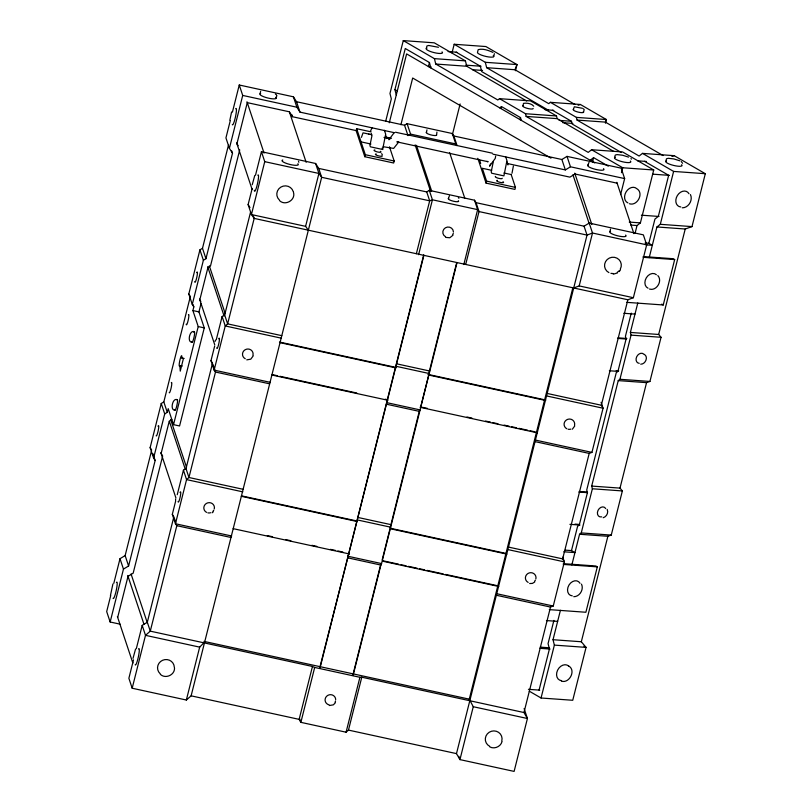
<?xml version="1.0" encoding="UTF-8"?>
<svg xmlns="http://www.w3.org/2000/svg" width="812" height="812" viewBox="0 0 812 812"><rect width="100%" height="100%" fill="white"/><g stroke="black" fill="none" stroke-linecap="round" stroke-linejoin="round"><path stroke-width="1.22" d="M495.645 156.148L495.259 158.401L489.524 166.186L490.621 163.973M513.377 166.125L511.996 173.25M110.422 595.622L112.898 583.99M179.848 365.501L180.254 371.145L183.421 358.569L181.746 357.95L181.827 357.168A5.329 0.741 -77.7 0 0 180.061 359.523A5.329 0.741 -77.7 0 0 179.635 365.887L182.264 366.029M175.544 500.101L175.656 499.025M174.529 668.002C174.854 675.056 165.394 679.218 160.34 674.356M133.513 659.821L128.875 678.274L132.183 688.231L186.354 700.025L191.124 695.833L321.664 177.3L318.71 168.409L315.604 163.486L261.434 151.692L255.547 175.067M456.923 262.997L381.559 563.579L380.879 565.061L347.739 557.844L423.783 255.78M390.146 527.841L419.571 410.09M493.239 162.014L491.209 171.85L491.666 173.22L503.907 175.889L506.952 160.603L505.643 156.665M524.116 708.541L527.424 718.508L514.108 771.4L459.947 759.606L456.486 753.617L587.025 235.084L584.061 226.193L476.055 202.665L474.502 200.209L429.284 190.363L426.716 191.926L318.71 168.409M229.837 120.237L231.593 112.005M133.006 658.39L135.533 649.133M252.248 184.71L254.775 175.443M276.841 95.369L276.11 98.374M298.857 162.309L298.491 161.223M494.366 53.673L493.645 56.678M533.728 106.22C531.809 103.571 526.785 102.728 523.537 103.357L522.908 105.875M682.587 163.293L681.238 161.517M361.431 137.37L363.045 132.833L371.683 134.711M110.716 595.602L106.687 611.588L110.158 622.002L120.003 624.144M113.812 583.3L120.003 558.697L125.139 555.57L151.377 451.33M230.273 120.683L225.939 137.898L229.4 148.322L232.506 153.235L205.954 258.703L203.386 260.266L192.271 304.419L193.824 306.875L192.901 310.57L198.219 326.566L173.535 424.656L179.574 425.975L204.269 327.886L198.94 311.879L201.051 303.495M232.435 112.076L239.256 85.006L293.416 96.811L296.522 101.723L299.983 112.137L394.5 132.721M110.158 622.002L123.465 569.111L128.6 565.984L155.153 460.516L153.6 458.059L150.129 447.645L161.243 403.493L163.811 401.93L190.363 296.461L188.81 294.005L199.925 249.852L202.492 248.289L228.426 145.277M229.4 148.322L242.717 95.43L239.256 85.006M153.6 458.059L164.714 413.907L161.243 403.493M164.714 413.907L167.282 412.344L168.206 408.659L173.535 424.656M117.679 617.424L128.022 576.327L133.158 573.201L162.674 455.938M239.723 149.875L210.511 265.92L207.943 267.483L199.803 299.831L200.838 301.475M260.023 93.857L260.652 91.34M136.304 648.747L142.191 625.382L147.317 622.256L173.869 516.787L175.717 522.349M584.061 226.193L589.187 223.067L643.358 234.861L646.677 244.828L633.36 297.72L627.869 299.77L254.186 218.398L251.436 214.551L248.117 204.583L252.146 188.597M230.994 537.483L176.823 525.679L175.453 523.76L172.317 514.331L175.707 500.831M177.249 494.701L183.431 470.168L185.999 468.615L212.236 364.365M269.675 383.832L215.505 372.038L214.135 370.12L210.988 360.68L214.693 345.963M216.246 339.832L222.112 316.528L224.67 314.965L250.603 211.952M132.183 688.231L145.5 635.339L142.191 625.382M261.434 151.692L264.742 161.659L251.436 214.551L305.596 226.345L308.347 230.192M176.823 525.679L150.281 631.147L145.5 635.339L199.671 647.134L204.279 642.444M186.354 700.025L199.671 647.134M305.596 226.345L318.913 173.453L315.604 163.486M371.094 131.849L356.661 128.702L356.163 130.712L364.811 156.716L393.678 163.009L394.185 160.999L389.466 146.81M364.811 156.716L365.319 154.706L356.661 128.702M526.643 100.962L466.768 66.259L465.418 60.87L434.288 42.833L403.28 40.6L389.973 93.492L391.323 98.881L385.761 120.958M396.276 94.994L394.926 89.604L405.269 48.507L429.446 62.524L430.796 67.914M371.196 133.29L371.967 135.604L369.937 145.45L370.394 146.81L382.645 149.479L385.69 134.193L384.38 130.255M389.283 122.785L406.619 53.907L594.749 162.928M400.915 124.723L412.679 78.023L550.972 158.167M426.3 48.476L426.929 45.959L428.726 45.472L438.45 47.279M429.446 62.524L428.431 66.543L430.949 66.726M426.351 132.386L426.98 129.869M452.02 52.871L454.182 44.264L485.88 46.548L517 64.574L515.447 70.725M436.531 135.239L436.937 132.031M572.876 287.641L469.275 699.162L473.264 706.714L527.424 718.508L523.963 712.53L361.787 677.208L348.47 730.1L346.085 732.201L300.866 722.345L299.141 719.361L312.458 666.469L150.281 631.147L147.317 622.256M416.363 253.72L429.68 200.828L426.716 191.926M312.458 666.469L314.691 667.444L300.866 722.345L299.689 718.813M418.596 254.694L432.42 199.793L429.284 190.363M452.396 134.69L460.13 103.956M319.948 667.007L348.754 553.825M423.722 254.795L319.928 668.327M448.366 198.575L449.401 195.844M352.773 675.452L380.899 563.741M429.04 372.495L456.547 263.24M353.058 675.543L380.879 565.061M382.188 559.844L390.034 528.683M420.565 407.391L428.716 375.042M500.984 108.585L501.491 106.575L520.522 117.608L521.202 120.308M346.085 732.201L359.909 677.289L361.787 677.208M463.814 264.539L477.639 209.638L474.502 200.209M465.692 264.458L479.009 211.567L476.055 202.665M511.124 174.397L515.447 187.399L514.94 189.409L486.073 183.126L486.581 181.117L482.257 168.114M520.015 119.618L520.522 117.608M573.302 109.508L574.348 106.778L582.356 108.27M583.493 112.36L584.183 109.539L583.27 108.727M587.776 165.232L589.055 162.38M592.567 161.659L593.582 157.64L608.3 166.166M605.458 123.201L606.381 119.537L580.407 104.484L550.404 102.322L548.719 103.652L486.662 67.69L485.312 62.301L454.182 44.264M473.264 706.714L459.947 759.606L458.841 756.287M573.546 287.478L573.708 287.976L579.189 285.915L592.506 233.024L589.187 223.067M614.613 157.599L615.242 155.082L617.039 154.605L622.591 155.234L628.559 157.112M621.474 172.682L622.713 167.759L591.593 149.733L588.213 152.382L526.156 116.41L525.486 113.721L499.502 98.668L497.817 99.988L435.76 64.026L434.4 58.637L403.28 40.6M609.883 231.684L610.522 229.167M620.612 194.586L624.641 178.599L621.18 168.175L567.009 156.381L561.884 159.507L453.867 135.99L452.314 133.533L407.096 123.678L404.538 125.241L296.522 101.723M635.187 232.871L637.034 225.533L640.404 222.884L653.721 169.992L622.601 151.956L591.593 149.733M523.963 712.53L550.516 607.061L553.256 606.026L564.37 561.874L562.807 557.164M508.15 549.633L564.37 561.874L562.645 558.879L589.197 453.411L591.938 452.385L603.052 408.233L601.093 402.336M546.831 395.992L603.052 408.233L601.327 405.239L627.869 299.77M665.86 161.294L666.49 158.776L668.286 158.289L673.838 158.929L679.796 160.796M553.906 620.398L548.059 643.611L549.419 649.001L539.067 690.088M571.435 550.769L577.586 526.338L579.271 525.019L587.421 492.661L586.741 489.961L616.257 372.698L617.952 371.368L626.093 339.02L625.423 336.32L631.259 313.117M648.788 243.488L654.939 219.057L658.319 216.408L668.662 175.311L644.484 161.304M553.023 639.714L581.321 641.754L586.061 647.387L572.744 700.279L541.056 698.005L554.373 645.114L553.023 639.714L560.432 610.289M571.851 564.908L579.565 534.255L581.26 532.926L592.374 488.773L591.694 486.073L618.247 380.605L619.932 379.285L631.056 335.133L630.376 332.433L637.785 302.998M649.204 257.627L656.928 226.964L660.308 224.315L673.615 171.423L642.495 153.387L639.115 156.036L577.068 120.074L576.388 117.385L550.404 102.322M563.335 563.66L595.835 565.994L597.317 566.857L585.888 612.258L549.308 609.629M626.661 302.338L663.242 304.977L674.67 259.576L673.189 258.713L643.195 256.562M581.321 641.754L607.873 536.285L611.253 535.088L622.368 490.935L620.003 488.113L591.694 486.073M620.003 488.113L646.555 382.645L649.935 381.447L661.049 337.284L658.674 334.473L630.376 332.433M658.674 334.473L685.226 229.004L691.997 226.599L705.313 173.707L674.193 155.671L642.495 153.387M215.099 341.426L215.444 340.167M486.662 67.69L514.96 69.73L517 64.574L485.312 62.301M577.068 120.074L605.366 122.115L606.381 119.537L576.388 117.385M253.171 355.95L250.766 359.178L246.757 359.858M574.754 425.975L572.348 429.203M502.049 741.498C500.811 746.614 494.508 749.395 489.869 746.949M370.485 131.148L372.14 127.585M452.984 235.226L449.818 237.754L445.778 237.408M619.211 271.553L620.5 269.807M335.265 702.877L333.356 704.836L329.347 705.526M393.901 133.036L388.887 139.735L389.618 139.177M398.651 142.1L393.627 148.413L383.223 146.698M212.094 512.819L213.17 511.956M534.753 581.981L532.408 583.412L529.657 583.534M499.796 107.905L501.491 106.575M593.582 157.64L590.202 160.289L592.679 160.471M408.852 135.137L410.567 134.102L455.786 143.947L456.821 145.581M492.925 154.158L565.345 169.921L570.471 166.795L624.641 178.599M171.829 419.56L169.272 421.123L161.121 453.482L162.156 455.116M617.496 272.913L613.324 274.182M603.174 517.731C606.523 516.828 608.736 512.646 607.193 509.439M578.144 105.286L580.407 104.484M671.93 156.472L674.193 155.671M398.641 141.704L396.835 141.867L488.144 161.75L486.926 161.365M682.283 207.821C688.546 207.872 693.164 200.138 690.444 194.586M640.709 364.182C645.378 364.405 648.737 356.894 644.292 354.367M573.749 596.708C579.687 596.759 584.082 589.421 581.493 584.143M448.051 51.592L456.851 52.222M434.4 58.637L465.418 60.87M465.936 65.153L481.039 66.239M435.76 64.026L466.768 66.259M472.472 69.71L482.541 70.441M499.502 98.668L530.51 100.891L556.494 115.954L557.164 118.643L613.781 151.458M545.055 109.711L553.764 110.341M525.486 113.721L556.494 115.954M526.156 116.41L557.164 118.643M559.113 120.379L571.557 121.282M562.797 122.693L572.866 123.424M637.613 160.806L646.423 161.446M622.713 167.759L653.721 169.992M673.615 171.423L705.313 173.707M652.99 174.184L669.342 175.362M641.389 215.19L658.999 216.459M629.249 222.082L640.404 222.884M660.308 224.315L691.997 226.599M630.833 225.086L637.034 225.533M656.928 226.964L685.226 229.004M645.104 243.032L648.839 243.306L652.31 245.315L646.088 244.869M643.134 257.302L674.67 259.576M623.799 313.28L634.994 314.092M631.056 335.133L661.049 337.284M618.044 337.843L626.854 338.472M617.516 338.401L626.225 339.03M616.196 370.648L618.714 370.83M609.365 370.759L618.084 371.378M619.932 379.285L649.935 381.447M618.247 380.605L646.555 382.645M592.374 488.773L622.368 490.935M579.372 491.483L586.914 492.021M578.834 492.042L587.543 492.671M574.997 524.105L578.773 524.379M569.892 524.339L579.951 525.059M581.26 532.926L611.253 535.088M579.565 534.255L607.873 536.285M565.264 550.14L571.475 550.587L574.947 552.596L563.761 551.795M563.254 564.411L597.317 566.857M546.446 620.571L557.641 621.373M554.373 645.114L586.061 647.387L583.919 646.149M540.183 647.134L548.993 647.763M540.031 648.321L550.1 649.052M528.429 689.327L539.757 690.139M395.495 132.224L492.397 153.204M242.717 95.43L296.887 107.225L299.983 112.137M617.12 183.177L575.028 174.012L569.902 177.138L506.759 163.385M238.17 145.703L236.931 143.734L247.274 102.637L289.356 111.802L292.462 116.725L356.844 130.742M386.553 137.218L391.506 138.294M384.025 137.401L390.196 138.75M361.117 141.887L370.942 144.028M483.13 168.46L491.686 170.317M503.917 172.986L511.255 174.58M365.319 154.706L394.185 160.999M486.581 181.117L515.447 187.399M264.742 161.659L318.913 173.453L321.664 177.3L429.68 200.828L432.42 199.793L477.639 209.638L479.009 211.567L587.025 235.084L592.506 233.024L646.677 244.828M579.189 285.915L633.36 297.72M192.901 310.57L198.94 311.879M281.794 335.66L227.634 323.866L225.249 325.957L214.135 370.12L270.355 382.361M547.156 393.444L601.327 405.239M281.47 338.208L225.249 325.957L222.112 316.528M396.591 363.806L429.721 371.023M396.256 366.344L429.396 373.561M279.46 342.045L395.87 367.4M428.066 374.403L545.715 400.022M279.937 342.644L396.083 367.937M428.208 374.931L545.583 400.489M198.219 326.566L204.269 327.886M194.433 331.824C189.785 329.093 186.689 342.837 192.211 342.238M272.558 374.667L277.511 375.753M279.988 376.291L356.762 393.008M385.243 399.21L387.72 399.748M422.402 407.299L427.356 408.375M466.981 417.013L471.934 418.089M485.556 421.052L490.509 422.128M492.985 422.666L497.939 423.752M504.13 425.102L509.083 426.178M511.56 426.716L516.513 427.792M518.99 428.33L527.658 430.218M530.134 430.766L535.088 431.842M271.797 375.002L387.933 400.286M420.058 407.289L537.442 432.847M181.746 357.95L184.162 358.478M387.101 402.722L420.24 409.938M386.421 404.203L419.55 411.42M535.717 440.145L591.938 452.385M535.027 441.616L589.197 453.411M177.331 399.778C172.682 397.038 169.586 410.781 175.108 410.192M243.123 489.301L188.952 477.507L186.567 479.608L175.453 523.76L231.674 536.001M508.474 547.085L562.645 558.879M242.788 491.849L186.567 479.608L183.431 470.168M357.909 517.447L391.049 524.664M357.584 519.995L390.714 527.201M242.017 495.959L357.189 521.04M390.623 528.318L505.795 553.398M241.265 496.284L357.402 521.578M390.765 528.845L506.901 554.129M267.31 535.595L272.264 536.671M285.885 539.635L290.838 540.721M311.889 545.299L316.842 546.385M330.474 549.348L335.427 550.424M337.904 550.962L342.857 552.038M382.482 560.676L398.58 564.178M401.057 564.716L406.01 565.791M408.487 566.34L417.155 568.227M419.631 568.765L424.585 569.841M427.061 570.379L443.159 573.891M445.636 574.429L496.416 585.482M233.115 528.642L349.262 553.936M382.614 561.193L498.761 586.487M348.429 556.362L381.559 563.579M497.035 593.785L553.256 606.026M496.355 595.267L550.516 607.061M203.924 641.378L469.275 699.162M314.691 667.444L359.909 677.289M191.124 695.833L299.141 719.361M348.47 730.1L456.486 753.617M629.371 203.741C637.349 206.481 644.352 192.931 636.709 188.628A8.414 6.445 -59.9 0 0 626.133 191.835A8.414 6.445 -59.9 0 0 627.889 202.878M649.519 289.052C656.532 291.305 662.815 280.84 657.832 275.572M561.376 681.116C569.344 683.856 576.358 670.306 568.715 666.002M492.925 52.384C488.438 50.405 483.069 48.294 478.177 49.644L477.547 52.161A8.414 1.888 14.1 0 0 486.297 56.525A8.414 1.888 14.1 0 0 493.28 55.592M381.396 153.772L382.432 154.371M514.96 69.73L574.845 104.423M605.366 122.115L663.069 155.549M456.171 52.171L480.349 66.188L481.709 71.578L548.516 110.29M552.393 110.239L571.435 121.272L572.105 123.962L621.393 152.524M394.926 89.604L397.291 90.974M661.76 304.114L663.242 304.977M529.251 691.164L541.056 698.005M279.592 200.665C285.306 206.278 295.994 199.935 293.447 192.221M458.333 197.793L458.953 198.219M275.4 94.08L276.385 94.771M630.975 158.513L631.431 159.122M248.117 204.583L249.984 207.537M210.988 360.68L212.541 363.147M150.129 447.645L151.682 450.102M172.317 514.331L173.352 515.965M616.826 182.314L633.908 233.643M574.744 173.149L591.816 224.488M567.009 156.381L570.471 166.795M572.937 174.783L589.218 223.726M561.884 159.507L565.345 169.921M506.8 161.395L507.977 164.948M479.506 159.842L480.684 163.385M477.821 158.299L486.073 183.126M453.867 135.99L456.953 145.246M452.314 133.533L455.786 143.947M449.594 152.544L464.789 198.23M416.454 145.328L431.659 191.013M415.125 144.851L430.604 191.409M407.096 123.678L410.567 134.102M404.538 125.241L408 135.655M385.527 134.985L386.705 138.537M382.188 148.109L382.645 149.479M293.416 96.811L296.887 107.225M291.691 114.411L292.462 116.725M289.468 112.137L306.144 162.278M246.98 101.774L264.062 153.113M236.637 142.871L252.126 189.429M231.735 150.92L232.506 153.235M253.445 216.175L254.186 218.398L227.634 323.866L224.67 314.965M209.323 265.869L225.208 313.625M202.492 248.289L205.954 258.703M207.679 266.681L224.082 315.98M199.925 249.852L203.386 260.266M199.539 299.039L214.733 344.735M193.063 304.561L193.824 306.875M212.917 364.253L215.505 372.038L188.952 477.507L185.999 468.615M188.81 294.005L192.271 304.419M170.642 419.51L186.527 467.265M163.811 401.93L167.282 412.344M169.383 421.448L185.268 469.204M160.837 452.609L175.93 497.979M152.839 453.573L155.153 460.516M125.139 555.57L128.6 565.984M131.057 573.972L147.348 622.916M127.738 575.464L144.018 624.408M120.003 558.697L123.465 569.111M117.395 616.552L132.884 663.11M572.267 595.856A7.988 6.12 -59.9 0 1 569.019 584.995A7.988 6.12 -59.9 0 1 580.012 583.29M648.047 288.189A7.988 6.12 -59.9 0 1 646.372 277.704A7.988 6.12 -59.9 0 1 656.35 274.71M630.345 161.03A8.414 1.888 14.1 0 1 622.286 161.72A8.414 1.888 14.1 0 1 615.252 157.274M442.032 51.897A8.414 1.888 14.1 0 1 433.984 52.587A8.414 1.888 14.1 0 1 426.95 48.141M533.149 108.432A5.329 1.198 14.1 0 1 527.089 108.3A5.329 1.198 14.1 0 1 523.314 105.672M681.593 164.714A8.414 1.888 14.1 0 1 673.534 165.404A8.414 1.888 14.1 0 1 666.5 160.959M561.559 680.649A8.414 6.445 -59.9 0 1 557.6 670.174A8.414 6.445 -59.9 0 1 568.644 666.053M680.801 206.958A8.414 6.445 -59.9 0 1 677.381 195.519A8.414 6.445 -59.9 0 1 688.962 193.733M583.26 111.67A5.329 1.198 14.1 0 1 578.164 112.107A5.329 1.198 14.1 0 1 573.708 109.295M639.227 363.319A5.329 4.08 -59.9 0 1 636.72 356.691A5.329 4.08 -59.9 0 1 643.713 354.083M601.692 516.868A5.329 4.08 -59.9 0 1 598.048 510.332A5.329 4.08 -59.9 0 1 605.711 508.586M380.371 151.326A3.583 0.802 14.1 0 1 379.742 152.291A3.583 0.802 14.1 0 1 375.042 151.123A3.583 0.802 14.1 0 1 374.85 149.956M382.117 155.62A3.583 0.802 14.1 0 1 378.23 155.792A3.583 0.802 14.1 0 1 376.179 153.955M368.719 134.366A3.583 0.802 14.1 0 1 369.034 134.021M502.242 178.285A3.583 0.802 14.1 0 1 498.162 178.204A3.583 0.802 14.1 0 1 495.624 176.427M502.963 181.736A3.583 0.802 14.1 0 1 502.344 182.7A3.583 0.802 14.1 0 1 497.644 181.533A3.583 0.802 14.1 0 1 497.441 180.365M625.616 235.115A8.414 1.888 14.1 0 1 617.567 235.805A8.414 1.888 14.1 0 1 610.533 231.359M138.568 648.869A8.414 1.167 -77.7 0 1 138.385 656.786A8.414 1.167 -77.7 0 1 135.188 664.754M297.862 163.74A8.414 1.888 14.1 0 1 289.803 164.43A8.414 1.888 14.1 0 1 282.769 159.984M257.82 175.179A8.414 1.167 -77.7 0 1 257.384 184.172A8.414 1.167 -77.7 0 1 254.318 190.252M329.124 704.857A5.329 5.136 -18.4 0 1 325.145 699.142A5.329 5.136 -18.4 0 1 330.738 694.666A5.329 5.136 -18.4 0 1 335.691 699.599M335.539 700.949A5.329 5.136 -18.4 0 1 335.041 702.207M206.563 512.372A5.329 5.136 -18.4 0 1 204.269 505.825A5.329 5.136 -18.4 0 1 210.836 502.882A5.329 5.136 -18.4 0 1 214.277 508.921M213.769 510.19A5.329 5.136 -18.4 0 1 212.957 511.286M210.602 512.717A5.329 5.136 -18.4 0 1 207.852 512.839M245.244 358.731A5.329 5.136 -18.4 0 1 242.94 352.185A5.329 5.136 -18.4 0 1 249.507 349.241A5.329 5.136 -18.4 0 1 252.958 355.28M528.145 582.397A5.329 5.136 -18.4 0 1 525.851 575.85A5.329 5.136 -18.4 0 1 532.418 572.917A5.329 5.136 -18.4 0 1 535.859 578.956M535.352 580.215A5.329 5.136 -18.4 0 1 534.54 581.321M566.827 428.756A5.329 5.136 -18.4 0 1 564.523 422.21A5.329 5.136 -18.4 0 1 571.09 419.276A5.329 5.136 -18.4 0 1 574.541 425.305M570.866 429.112A5.329 5.136 -18.4 0 1 568.116 429.223M445.555 236.739A5.329 5.136 -18.4 0 1 445.372 227.817A5.329 5.136 -18.4 0 1 453.421 231.948M453.269 233.288A5.329 5.136 -18.4 0 1 452.771 234.556M180.02 492.468A5.329 0.741 -77.7 0 1 180.193 496.954A5.329 0.741 -77.7 0 1 178.102 501.481M218.702 338.817A5.329 0.741 -77.7 0 1 218.875 343.314A5.329 0.741 -77.7 0 1 216.784 347.84M160.116 673.686A8.414 8.12 -18.4 0 1 162.552 660.298A8.414 8.12 -18.4 0 1 174.316 667.342M489.646 746.279A8.414 8.12 -18.4 0 1 486.012 735.926A8.414 8.12 -18.4 0 1 496.386 731.287A8.414 8.12 -18.4 0 1 501.826 740.828M608.888 272.599A8.414 8.12 -18.4 0 1 605.579 261.596A8.414 8.12 -18.4 0 1 616.978 258.145A8.414 8.12 -18.4 0 1 620.277 269.148M618.988 270.883A8.414 8.12 -18.4 0 1 617.272 272.253M613.111 273.512A8.414 8.12 -18.4 0 1 610.928 273.319M279.369 199.996A8.414 8.12 -18.4 0 1 280.83 187.125A8.414 8.12 -18.4 0 1 293.223 191.561M458.323 200.737A5.329 1.198 14.1 0 1 453.228 201.173A5.329 1.198 14.1 0 1 448.772 198.361M235.713 108.727A8.414 1.167 -77.7 0 1 235.521 116.644A8.414 1.167 -77.7 0 1 232.323 124.622M275.755 97.288A8.414 1.888 14.1 0 1 267.696 97.978A8.414 1.888 14.1 0 1 260.662 93.532M603.509 168.652A8.414 1.888 14.1 0 1 595.46 169.343A8.414 1.888 14.1 0 1 588.426 164.897M116.461 582.407A8.414 1.167 -77.7 0 1 116.278 590.324A8.414 1.167 -77.7 0 1 113.081 598.302M158.005 426.28A5.329 0.741 -77.7 0 1 158.32 430.086A5.329 0.741 -77.7 0 1 156.158 435.811M436.592 134.934A5.329 1.198 14.1 0 1 430.533 134.812A5.329 1.198 14.1 0 1 426.757 132.173M196.687 272.629A5.329 0.741 -77.7 0 1 196.859 277.115A5.329 0.741 -77.7 0 1 194.758 281.652M177.097 399.951A5.329 0.741 -77.7 0 1 176.823 405.645A5.329 0.741 -77.7 0 1 174.885 409.502M193.906 332.534A5.329 0.741 -77.7 0 1 194.078 337.021A5.329 0.741 -77.7 0 1 191.987 341.547M171.332 382.614A5.329 0.741 -77.7 0 1 171.21 387.628A5.329 0.741 -77.7 0 1 169.19 392.673M188.435 314.67A5.329 0.741 -77.7 0 1 188.161 320.364A5.329 0.741 -77.7 0 1 186.222 324.211"/></g></svg>
